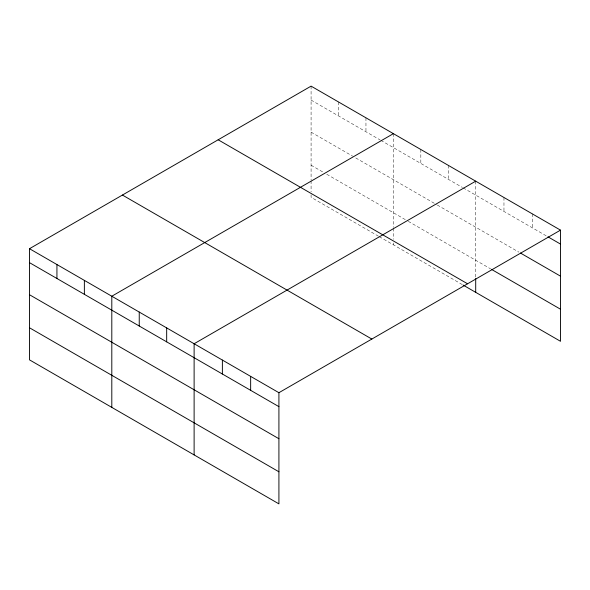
<?xml version="1.0" encoding="UTF-8"?>
<svg xmlns="http://www.w3.org/2000/svg" width="590" height="590" viewBox="0 0 590 590"><rect width="100%" height="100%" fill="white"/><g stroke="black" fill="none" stroke-linecap="round" stroke-linejoin="round"><path stroke-width="0.44" stroke-dasharray="2.95 2.21" d="M311.085 100.079L380.063 139.904M380.852 140.361L462.376 187.428M463.157 187.878L547.151 236.369M311.085 132.16L352.628 156.144M355.763 157.958L436.504 204.568M437.286 205.025L518.883 252.129M311.085 165.215L323.63 172.457M326.764 174.264L407.498 220.881M408.287 221.331L490.615 268.863M378.5 236.214L311.085 197.296L311.085 192.709M379.281 236.671L462.376 284.638M532.232 213.816L532.232 227.755M503.963 197.495L503.963 211.441M475.702 181.174L475.702 277.669M448.26 165.333L448.26 179.279M420.825 149.491L420.825 163.437M393.39 133.657L393.39 227.401M393.39 228.315L393.39 239.311M393.39 242.984L393.39 244.813M365.955 117.816L365.955 131.762M338.52 101.974L338.52 115.92M311.085 86.133L311.085 179.876M311.085 180.798L311.085 191.794"/><path stroke-width="0.89" d="M560.5 230.137L311.085 86.133L29.5 248.707L29.5 359.863L278.915 503.867L278.915 392.704L560.5 230.137L560.5 341.293L463.157 285.095M393.39 133.657L111.805 296.224L111.805 407.388M475.702 181.174L194.117 343.749L194.117 454.905M547.94 236.826L560.5 244.076M520.454 253.036L560.5 276.157M491.404 269.32L560.5 309.212M218.16 139.786L467.575 283.783M122.425 195.061L371.84 339.058M29.5 248.707L278.915 392.704M29.5 262.653L278.915 406.65M29.5 294.735L278.915 438.731M29.5 327.782L278.915 471.786M475.702 278.583L475.702 292.33M250.647 376.383L250.647 390.329M222.378 360.062L222.378 374.008M166.675 327.907L166.675 341.853M139.24 312.066L139.24 326.012M84.37 280.383L84.37 294.329M56.935 264.549L56.935 278.487"/></g></svg>
